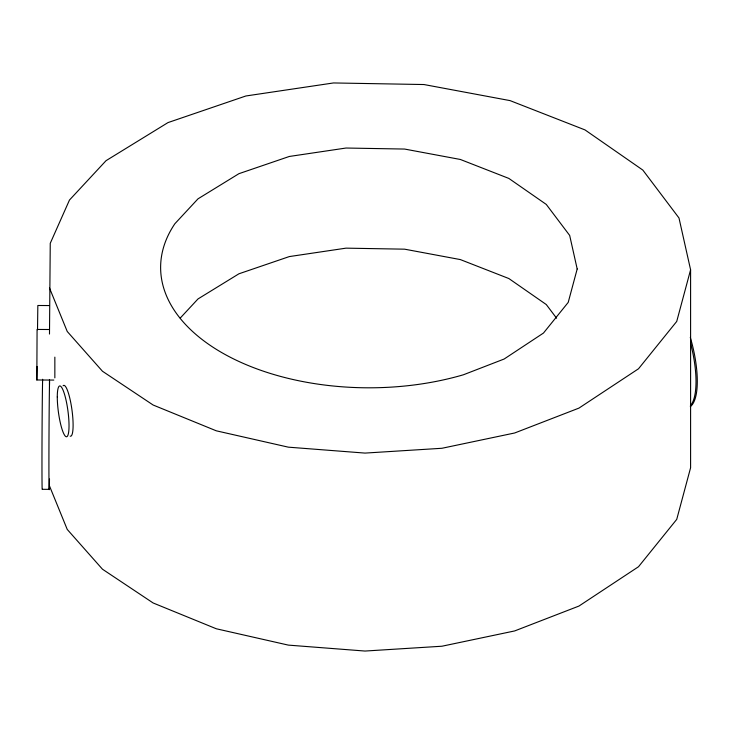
<?xml version="1.0" encoding="UTF-8"?>
<svg xmlns="http://www.w3.org/2000/svg" width="734" height="734" viewBox="0 0 734 734"><rect width="100%" height="100%" fill="white"/><g stroke="black" fill="none" stroke-linecap="round" stroke-linejoin="round"><path stroke-width="1.1" d="M54.848 357.137L54.848 377.863M37.517 329.759L37.838 305.491L49.233 305.555M37.058 366.45L36.828 379.973L53.802 380.074M49.49 334.062L50.251 243.312L69.473 200.043L106.045 160.673L168.003 122.587L245.881 95.98L333.511 82.951L423.958 84.538L510.066 100.613L584.998 129.909L642.837 170.086L678.987 217.98L690.593 269.791L690.593 467.751L676.73 519.378L638.507 566.731L578.942 606.064L514.662 630.937L441.96 646.223L365.027 651.049L288.334 645.113L216.31 628.772L153.131 602.972L102.466 569.208L67.234 529.425L49.49 485.945M49.527 329.511L37.076 329.447L36.828 379.973M690.593 269.791L676.73 321.428L638.507 368.78L578.942 408.113L514.662 432.987L441.96 448.272L365.027 453.089L288.334 447.162L216.31 430.821L153.131 405.021L102.466 371.248L67.234 331.474L49.49 287.985M180.252 318.051L198.006 298.94L238.917 273.8L289.324 256.579L346.053 248.147L404.599 249.175L460.337 259.579L508.846 278.535L546.279 304.546L556.601 318.226M49.206 489.358L42.242 489.312A57.757 0.459 -89.7 0 1 41.994 446.657A57.757 0.459 -89.7 0 1 42.627 379.267M49.49 379.588L49.49 384.689M63.078 385.79A25.653 4.808 82.3 0 1 71.904 409.489A25.653 4.808 82.3 0 1 70.18 436.152M49.49 478.999A57.757 0.459 -89.7 0 1 48.921 462.493A57.757 0.459 -89.7 0 1 49.554 381.258M690.52 343.108A59.913 19.543 75.9 0 1 690.419 405.654M690.29 337.42A59.913 19.543 75.9 0 1 690.29 406.608M577.19 268.974L568.217 302.39L543.481 333.043L504.148 359.018L463.457 374.762A208.447 120.348 0 0 1 229.091 356.632A208.447 120.348 0 0 1 174.857 223.751L198.006 198.831L238.917 173.683L289.324 156.461L346.053 148.029L404.599 149.057L460.337 159.462L508.846 178.417L546.279 204.428L569.676 235.431L577.19 268.974M57.28 396.938A25.653 4.808 82.3 0 0 66.106 436.702A25.653 4.808 82.3 0 0 66.106 400.425A25.653 4.808 82.3 0 0 57.28 396.938"/></g></svg>
